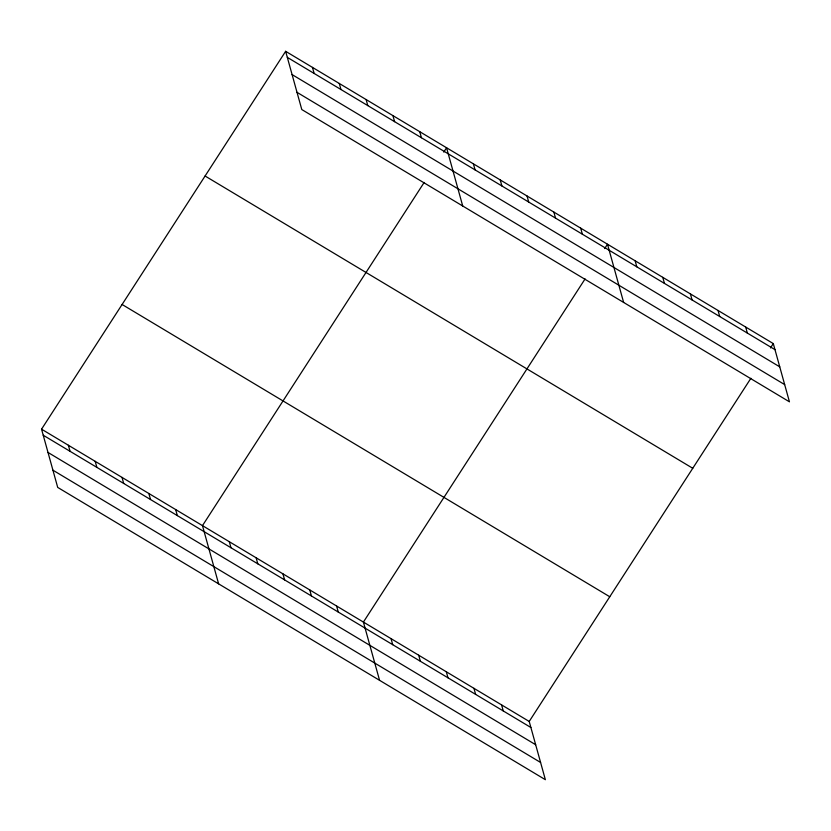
<?xml version="1.0" encoding="UTF-8"?>
<svg xmlns="http://www.w3.org/2000/svg" width="831" height="831" viewBox="0 0 831 831"><rect width="100%" height="100%" fill="white"/><g stroke="black" fill="none" stroke-linecap="round" stroke-linejoin="round"><path stroke-width="1.25" d="M41.55 429.18L529.212 721.453L545.365 779.686L57.703 487.413L41.55 429.18L285.635 51.314L773.297 343.587L789.45 401.82L301.788 109.547L285.635 51.314M424.153 182.467L202.473 525.628L218.626 583.861M443.764 152.104L446.569 147.762L462.722 206.005M585.086 278.915L363.407 622.076L379.559 680.309M604.698 248.552L607.492 244.221L623.645 302.453M529.212 721.453L750.892 378.282M770.503 347.929L773.297 343.587M287.318 57.37L774.98 349.643M292.096 74.593L779.758 366.855M297.01 92.334L784.672 384.597M205.091 176.016L692.753 468.279M122.105 304.489L609.757 596.751M43.233 435.226L530.884 727.499M48.001 452.448L535.663 744.721M52.924 470.19L540.586 762.463M745.667 327.03L747.349 333.075M718.036 310.462L719.708 316.518M690.395 293.904L692.078 299.949M662.764 277.336L664.447 283.392M635.133 260.778L636.806 266.824M580.672 228.141L582.354 234.197M553.851 212.071L555.534 218.117M527.031 195.991L528.713 202.037M500.21 179.911L501.893 185.967M473.39 163.842L475.072 169.888M419.748 131.693L421.421 137.738M392.928 115.613L394.6 121.669M366.107 99.543L367.78 105.589M339.287 83.464L340.959 89.519M501.571 704.885L503.254 710.941M312.466 67.394L314.139 73.44M473.94 688.328L475.623 694.373M446.309 671.76L447.982 677.816M418.679 655.202L420.351 661.247M391.037 638.644L392.72 644.69M336.586 606.007L338.259 612.052M309.766 589.927L311.438 595.983M282.945 573.857L284.618 579.903M256.125 557.778L257.797 563.823M229.304 541.698L230.976 547.754M175.653 509.548L177.335 515.604M148.832 493.479L150.515 499.524M122.012 477.399L123.694 483.455M95.191 461.33L96.874 467.375M68.371 445.25L70.053 451.306"/></g></svg>
